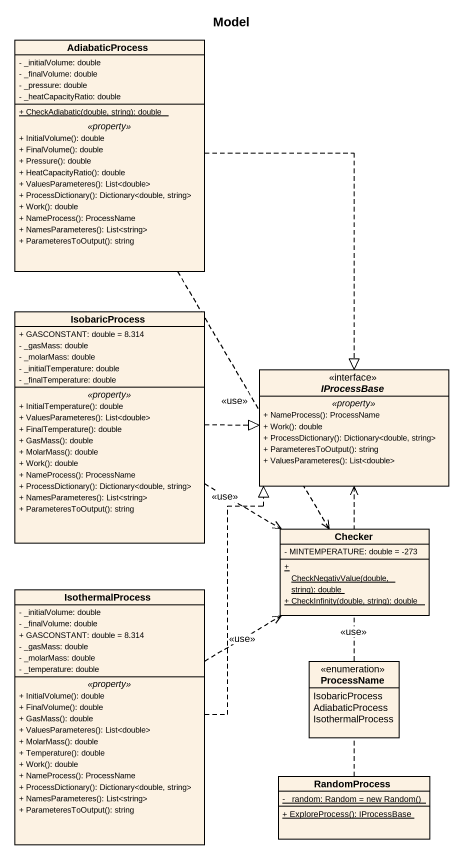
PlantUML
@startuml
title Model
hide circle
hide empty members
skinparam classAttributeIconSize 0
class AdiabaticProcess {
  - _initialVolume: double
  - _finalVolume: double
  - _pressure: double
  - _heatCapacityRatio: double
  --
  {static} + CheckAdiabatic(double, string): double
  .. <<property>> ..
  + InitialVolume(): double
  + FinalVolume(): double
  + Pressure(): double
  + HeatCapacityRatio(): double
  + ValuesParameteres(): List<double>
  + ProcessDictionary(): Dictionary<double, string>
  + Work(): double
  + NameProcess(): ProcessName
  + NamesParameteres(): List<string>
  + ParameteresToOutput(): string
}
class IsobaricProcess {
  + GASCONSTANT: double = 8.314
  - _gasMass: double
  - _molarMass: double
  - _initialTemperature: double
  - _finalTemperature: double
  .. <<property>> ..
  + InitialTemperature(): double
  + ValuesParameteres(): List<double>
  + FinalTemperature(): double
  + GasMass(): double
  + MolarMass(): double
  + Work(): double
  + NameProcess(): ProcessName
  + ProcessDictionary(): Dictionary<double, string>
  + NamesParameteres(): List<string>
  + ParameteresToOutput(): string
}
interface IProcessBase {
  .. <<property>> ..
  + NameProcess(): ProcessName
  + Work(): double
  + ProcessDictionary(): Dictionary<double, string>
  + ParameteresToOutput(): string
  + ValuesParameteres(): List<double>
}
class Checker {
  - MINTEMPERATURE: double = -273
  {static} + CheckNegativValue(double, string): double
  {static} + CheckInfinity(double, string): double
}
class IsothermalProcess {
  - _initialVolume: double
  - _finalVolume: double
  + GASCONSTANT: double = 8.314
  - _gasMass: double
  - _molarMass: double
  - _temperature: double
  .. <<property>> ..
  + InitialVolume(): double
  + FinalVolume(): double
  + GasMass(): double
  + ValuesParameteres(): List<double>
  + MolarMass(): double
  + Temperature(): double
  + Work(): double
  + NameProcess(): ProcessName
  + ProcessDictionary(): Dictionary<double, string>
  + NamesParameteres(): List<string>
  + ParameteresToOutput(): string
}
enum ProcessName {
  IsobaricProcess
  AdiabaticProcess
  IsothermalProcess
}
class RandomProcess {
  {static} {field} - _random: Random = new Random()
  {static} + ExploreProcess(): IProcessBase
}
AdiabaticProcess ..|> IProcessBase
AdiabaticProcess ..> Checker : <<use>>
IsobaricProcess .right.|> IProcessBase
IsobaricProcess .right.> Checker : <<use>>
IsothermalProcess .up.|> IProcessBase
IsothermalProcess .right.> Checker : <<use>>
RandomProcess .up.> IProcessBase : <<use>>
@enduml
